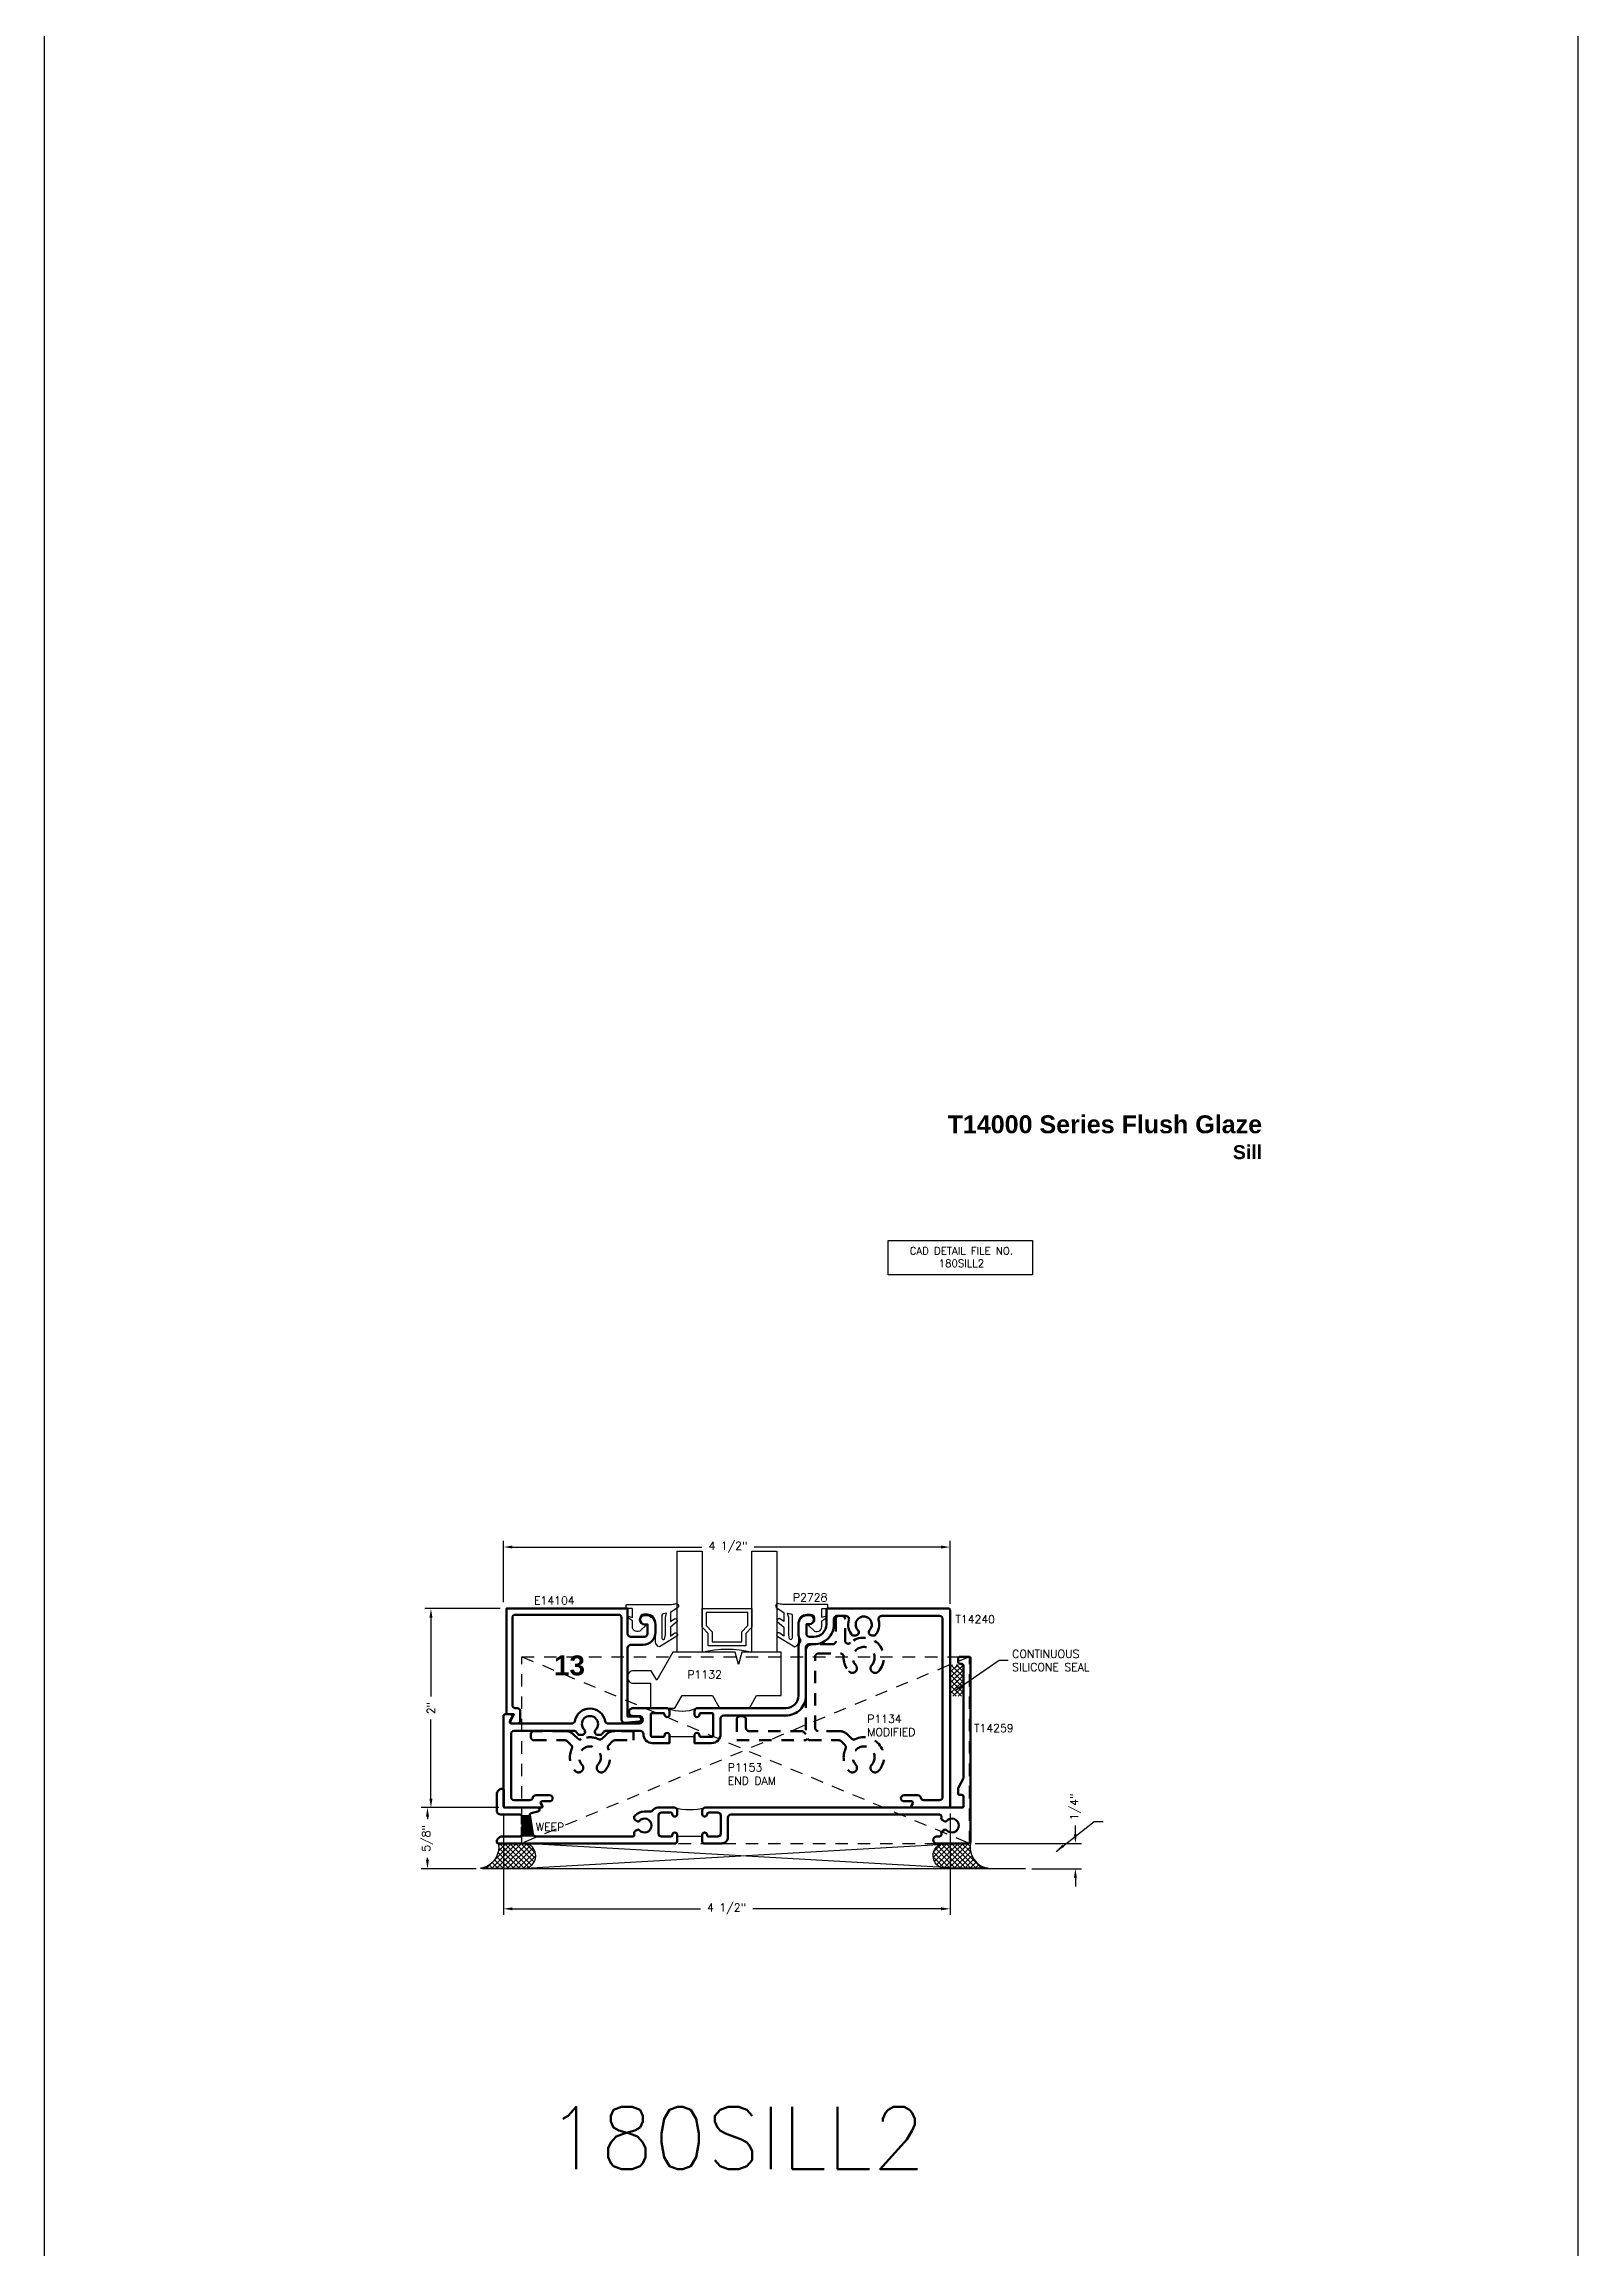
# Model space of a CAD drawing. Extents: x 0 to 139, y -15 to 75.
# Drawn here: x 108.1 to 123.5, y 30.6 to 52.74 of the extents above; entities that cross this region are included whole.
import ezdxf

# ---------------------------------------------------------------- set-up
doc = ezdxf.new("R2010")
doc.units = 0
doc.header["$MEASUREMENT"] = 0
doc.header["$PDMODE"] = 3
doc.linetypes.add('HIDDEN2', pattern=[0.1875, 0.125, -0.0625])
doc.layers.get('DEFPOINTS').update_dxf_attribs({"linetype": 'CONTINUOUS'})
for name, color, linetype in [('R-ANNO-DIMS', 3, 'CONTINUOUS'), ('R-ANNO-TEXT', 6, 'CONTINUOUS'), ('R-Det1', 4, 'CONTINUOUS'), ('R-Det2', 2, 'CONTINUOUS'), ('R-DET3', 5, 'CONTINUOUS'), ('R-OTLN', 1, 'CONTINUOUS'), ('R-PAT1', 5, 'CONTINUOUS'), ('TITLE', 7, 'CONTINUOUS')]:
    doc.layers.add(name, color=color, linetype=linetype)
doc.styles.get("Standard").update_dxf_attribs({"font": 'simplex'})
doc.dimstyles.new('1X', dxfattribs={"dimtxt": 0.08, "dimasz": 0.09, "dimexe": 0.0625, "dimexo": 0.0625, "dimgap": 0.062, "dimtad": 0, "dimdec": 5, "dimzin": 4, "dimdsep": 46, "dimlunit": 5, "dimtxsty": 'Standard', "dimcen": 0, "dimclrd": 256, "dimclre": 256, "dimclrt": 256, "dimadec": 0, "dimazin": 1, "dimtfac": 1, "dimtdec": 5, "dimtofl": 0, "dimtmove": 0, "dimatfit": 3, "dimfxl": 1, "dimfrac": 2, "dimtolj": 1, "dimtzin": 4, "dimarcsym": 0})
doc.dimstyles.new('1X$0', dxfattribs={"dimtxt": 0.08, "dimasz": 0.09, "dimexe": 0.0625, "dimexo": 0.0625, "dimgap": 0.062, "dimtad": 0, "dimdec": 5, "dimzin": 4, "dimdsep": 46, "dimlunit": 5, "dimtxsty": 'Standard', "dimcen": 0, "dimclrd": 256, "dimclre": 256, "dimclrt": 256, "dimadec": 0, "dimazin": 1, "dimtfac": 1, "dimtdec": 5, "dimtofl": 0, "dimtmove": 0, "dimatfit": 3, "dimfxl": 1, "dimfrac": 2, "dimtolj": 1, "dimtzin": 4, "dimarcsym": 0})

# ---------------------------------------------------------------- blocks, each defined once
blk = doc.blocks.new('*D154')
at = {"layer": 'DEFPOINTS', "color": 0}
for p in [(112.71, 37.643), (112.71, 37.025), (117.195, 37.011)]:
    blk.add_point(p, dxfattribs=at)
at = {"layer": 'R-ANNO-DIMS', "lineweight": -2}
for p, q in [((112.71, 37.088), (112.71, 37.706)), ((112.8, 37.643), (114.703, 37.643)), ((117.105, 37.643), (115.227, 37.643)), ((117.195, 37.073), (117.195, 37.706))]:
    blk.add_line(p, q, dxfattribs=at)
at = {"layer": 'R-ANNO-DIMS'}
for points in [[(112.8, 37.658), (112.8, 37.628), (112.71, 37.643)], [(117.105, 37.658), (117.105, 37.628), (117.195, 37.643)]]:
    blk.add_solid(points, dxfattribs=at)
at = {"layer": 'R-ANNO-DIMS', "insert": (114.965, 37.643), "char_height": 0.08, "attachment_point": 5}
blk.add_mtext('\\A1;4 1/2"', dxfattribs=at)
blk = doc.blocks.new('*D157')
at = {"layer": 'DEFPOINTS', "color": 0}
for p in [(111.981, 37.025), (112.739, 37.025), (112.725, 35.026)]:
    blk.add_point(p, dxfattribs=at)
at = {"layer": 'R-ANNO-DIMS', "lineweight": -2}
for p, q in [((112.676, 37.025), (111.918, 37.025)), ((111.981, 36.935), (111.981, 36.141)), ((111.981, 35.116), (111.981, 35.91)), ((112.663, 35.026), (111.918, 35.026))]:
    blk.add_line(p, q, dxfattribs=at)
at = {"layer": 'R-ANNO-DIMS'}
for points in [[(111.966, 36.935), (111.996, 36.935), (111.981, 37.025)], [(111.966, 35.116), (111.996, 35.116), (111.981, 35.026)]]:
    blk.add_solid(points, dxfattribs=at)
at = {"layer": 'R-ANNO-DIMS', "insert": (111.981, 36.025), "char_height": 0.08, "attachment_point": 5, "rotation": 90}
blk.add_mtext('\\A1;2"', dxfattribs=at)
blk = doc.blocks.new('P2728 gasket')
at = {"layer": 'R-Det2'}
blk.add_lwpolyline([(86.461, 33.362), (86.567, 33.537, 0.301952), (86.52, 33.577), (86.32, 33.577, -0.414214), (86.24, 33.657), (86.24, 33.695, -0.388879), (86.276, 33.735), (86.292, 33.736, -0.440011), (86.336, 33.696), (86.336, 33.682, 0.668179), (86.353, 33.675), (86.401, 33.724, 0.668179), (86.366, 33.809), (86.307, 33.809), (86.279, 33.849, 0.836323), (86.264, 33.842), (86.273, 33.809), (86.189, 33.809, -0.414214), (86.183, 33.815), (86.183, 33.865, 0.414214), (86.177, 33.871), (86.149, 33.871, 0.414214), (86.143, 33.865), (86.143, 33.427, -0.083245), (86.135, 33.378), (86.135, 33.378)], format="xyb", dxfattribs=at)
at = {"layer": 'R-Det2', "lineweight": 25}
blk.add_lwpolyline([(86.235, 33.499, -0.372312), (86.249, 33.512), (86.48, 33.512, -0.668179), (86.49, 33.486), (86.448, 33.478), (86.274, 33.478), (86.23, 33.465)], format="xyb", close=True, dxfattribs=at)
at = {"layer": 'R-Det2'}
for points in [[(86.174, 33.352), (86.223, 33.426), (86.314, 33.426), (86.283, 33.384)], [(86.313, 33.359), (86.371, 33.426), (86.462, 33.426), (86.431, 33.388)]]:
    blk.add_lwpolyline(points, dxfattribs=at)
at = {"layer": 'R-Det2', "ltscale": 0.1}
for centre, radius, start, end in [((86.157, 33.369), 0.0237, 157.7655, 314.5007), ((86.313, 33.388), 0.0297, 188.4603, 270), ((86.446, 33.375), 0.0199, 139.7022, 319.7022)]:
    blk.add_arc(centre, radius, start, end, dxfattribs=at)
blk = doc.blocks.new('*D155')
at = {"layer": 'DEFPOINTS', "color": 0}
for p in [(112.71, 35.029), (117.195, 35.029), (117.195, 34.009)]:
    blk.add_point(p, dxfattribs=at)
at = {"layer": 'R-ANNO-DIMS', "lineweight": -2}
for p, q in [((112.71, 34.966), (112.71, 33.947)), ((117.195, 34.966), (117.195, 33.947)), ((112.8, 34.009), (114.689, 34.009)), ((117.105, 34.009), (115.213, 34.009))]:
    blk.add_line(p, q, dxfattribs=at)
at = {"layer": 'R-ANNO-DIMS'}
for points in [[(112.8, 34.024), (112.8, 33.994), (112.71, 34.009)], [(117.105, 34.024), (117.105, 33.994), (117.195, 34.009)]]:
    blk.add_solid(points, dxfattribs=at)
at = {"layer": 'R-ANNO-DIMS', "insert": (114.951, 34.009), "char_height": 0.08, "attachment_point": 5}
blk.add_mtext('\\A1;4 1/2"', dxfattribs=at)
blk = doc.blocks.new('*D158')
at = {"layer": 'DEFPOINTS', "color": 0}
for p in [(111.946, 35.026), (112.587, 35.026), (112.498, 34.412)]:
    blk.add_point(p, dxfattribs=at)
at = {"layer": 'R-ANNO-DIMS', "lineweight": -2}
for p, q in [((112.525, 35.026), (111.884, 35.026)), ((111.946, 34.936), (111.946, 34.911)), ((112.435, 34.412), (111.884, 34.412)), ((111.946, 34.502), (111.946, 34.52))]:
    blk.add_line(p, q, dxfattribs=at)
at = {"layer": 'R-ANNO-DIMS'}
for points in [[(111.931, 34.936), (111.961, 34.936), (111.946, 35.026)], [(111.931, 34.502), (111.961, 34.502), (111.946, 34.412)]]:
    blk.add_solid(points, dxfattribs=at)
at = {"layer": 'R-ANNO-DIMS', "insert": (111.946, 34.716), "char_height": 0.08, "attachment_point": 5, "rotation": 90}
blk.add_mtext('\\A1;5/8"', dxfattribs=at)
blk = doc.blocks.new('*D156')
at = {"layer": 'DEFPOINTS', "color": 0}
for p in [(117.386, 34.666), (118.454, 34.666), (117.954, 34.412)]:
    blk.add_point(p, dxfattribs=at)
at = {"layer": 'R-ANNO-DIMS', "linetype": 'ByBlock', "lineweight": -2}
for p, q in [((118.454, 34.756), (118.454, 34.846)), ((117.448, 34.666), (118.516, 34.666)), ((118.016, 34.412), (118.516, 34.412)), ((118.454, 34.322), (118.454, 34.232))]:
    blk.add_line(p, q, dxfattribs=at)
at = {"layer": 'R-ANNO-DIMS'}
for points in [[(118.439, 34.756), (118.469, 34.756), (118.454, 34.666)], [(118.439, 34.322), (118.469, 34.322), (118.454, 34.412)]]:
    blk.add_solid(points, dxfattribs=at)
at = {"layer": 'R-ANNO-DIMS', "insert": (118.454, 35.033), "char_height": 0.08, "attachment_point": 5, "rotation": 90}
blk.add_mtext('\\A1;1/4"', dxfattribs=at)
blk = doc.blocks.new('P1153')
at = {"layer": 'R-DET3', "linetype": 'HIDDEN2'}
for p, q in [((150.972, 34.469), (155.472, 32.594)), ((155.47, 34.469), (150.972, 32.594)), ((150.972, 32.594), (150.972, 34.469)), ((150.972, 34.468), (155.467, 34.468)), ((155.47, 32.595), (155.47, 34.47)), ((150.972, 32.594), (155.472, 32.594))]:
    blk.add_line(p, q, dxfattribs=at)

msp = doc.modelspace()

# ---------------------------------------------------------------- hatches: boundary and pattern name
at = {"layer": 'R-PAT1'}
h = msp.add_hatch(dxfattribs=at)
h.set_pattern_fill('ANSI37', color=256, scale=0.3, style=0)
h.set_pattern_definition([(45, (110.42397, 33.111716), (-0.0265165, 0.0265165), []), (135, (110.42397, 33.111716), (-0.0265165, -0.0265165), [])])
h.paths.add_polyline_path([(117.2743262, 36.1446603), (117.1977217, 36.1446603), (117.1977217, 36.4612149), (117.2743262, 36.4612149)])
edge = h.paths.add_edge_path()
edge.add_line((117.2743262, 36.1446603), (117.1977217, 36.1446603))
h = msp.add_hatch(dxfattribs=at)
h.set_pattern_fill('ANSI37', color=256, scale=0.3, style=0)
h.set_pattern_definition([(45, (110.479664, 33.11092), (-0.0265165, 0.0265165), []), (135, (110.479664, 33.11092), (-0.0265165, -0.0265165), [])])
h.paths.add_polyline_path([(117.3300217, 36.1438648), (117.2534173, 36.1438648), (117.2534173, 36.4604195), (117.3300217, 36.4604195)])
edge = h.paths.add_edge_path()
edge.add_line((117.3300217, 36.1438648), (117.2534173, 36.1438648))
h = msp.add_hatch(color=256, dxfattribs=at)
edge = h.paths.add_edge_path()
edge.add_line((112.8930119, 34.8650733), (112.8930119, 34.9377126))
edge.add_arc((112.8780119, 34.9377126), 0.015, 0.00000007, 61.04497582)
edge.add_arc((112.8857578, 34.9517126), 0.001, 90, 241.04497576, ccw=False)
edge.add_line((112.8857578, 34.9527126), (112.973692, 34.9527126))
edge.add_arc((112.973692, 34.9517126), 0.001, -0.87114697, 89.99999943, ccw=False)
edge.add_arc((112.9896901, 34.9514694), 0.015, 179.1288536, 188.70564744)
edge.add_line((112.974863, 34.949199), (113.0039835, 34.7590205))
edge.add_arc((113.0346264, 34.7637126), 0.031, 188.70564744, 249.63586525)
edge.add_arc((113.0234909, 34.7337126), 0.001, -89.99999994, 69.63586531, ccw=False)
edge.add_line((113.0234909, 34.7327126), (112.8857578, 34.7327126))
edge.add_arc((112.8857578, 34.7337126), 0.001, 118.95502424, 270, ccw=False)
edge.add_arc((112.8780119, 34.7477126), 0.015, 298.95502418, 359.99999993)
edge.add_line((112.8930119, 34.7477126), (112.8930119, 34.820352))
edge.add_arc((112.9080119, 34.820352), 0.015, 131.8103149, 180, ccw=False)
edge.add_arc((112.8880119, 34.8427126), 0.015, 311.8103149, 408.1896851)
edge.add_arc((112.9080119, 34.8650733), 0.015, 180, 228.1896851, ccw=False)
h = msp.add_hatch(dxfattribs=at)
h.set_pattern_fill('ANSI37', color=256, scale=0.3, style=0)
h.set_pattern_definition([(45, (110.129655, 33.121214), (-0.0265165, 0.0265165), []), (135, (110.129655, 33.121214), (-0.0265165, -0.0265165), [])])
edge = h.paths.add_edge_path()
edge.add_line((112.4799909, 34.4158495), (112.9086343, 34.4158495))
edge.add_arc((112.9086343, 34.5416252), 0.1257757, 270.0000074, 447.46272372)
edge.add_line((112.9142023, 34.6672776), (112.6580119, 34.6657126))
edge.add_arc((112.447514, 34.6273376), 0.2139673, -81.2696477, 10.33190092, ccw=False)
h = msp.add_hatch(dxfattribs=at)
h.set_pattern_fill('ANSI37', color=256, scale=0.3, style=0)
h.set_pattern_definition([(45, (110.479664, 33.121214), (-0.0265165, 0.0265165), []), (135, (110.479664, 33.121214), (-0.0265165, -0.0265165), [])])
edge = h.paths.add_edge_path()
edge.add_line((117.578561, 34.4158495), (117.1499176, 34.4158495))
edge.add_arc((117.1499176, 34.5416252), 0.1257757, 92.53727628, 269.9999926, ccw=False)
edge.add_line((117.1443496, 34.6672776), (117.4005401, 34.6657126))
edge.add_arc((117.6110379, 34.6273376), 0.2139673, 169.66809908, 261.2696477)

# ---------------------------------------------------------------- linework, layer by layer
at = {"layer": 'R-ANNO-TEXT'}
msp.add_lwpolyline([(116.5723893, 40.7209337), (118.0238692, 40.7209337), (118.0238692, 40.3788708), (116.5723893, 40.3788708)], close=True, dxfattribs=at)
at = {"layer": 'R-Det1', "color": 5}
msp.add_line((112.4978621, 34.412462), (117.9538621, 34.412462), dxfattribs=at)
at = {"layer": 'R-Det1', "lineweight": 50}
for points in [[(114.1116319, 36.6612136, 0.4144), (114.2366319, 36.7862136), (114.2366319, 36.8662136, 0.4139789032), (114.1436319, 36.9592136), (114.1271319, 36.9592136, 1), (114.1271319, 36.8662136), (114.1566319, 36.8662136), (114.1566319, 36.7722136, -0.4129032258), (114.1256319, 36.7412136), (113.9866319, 36.7412136, -0.4129032258), (113.9556319, 36.7722136), (113.9556319, 37.0252136), (112.7385319, 37.0252136), (112.7385319, 35.9632136), (112.8135319, 35.9632136), (112.7809319, 35.8928136, 0.5484584395), (112.7955319, 35.8702136), (112.8485319, 35.8702136, 0.4133333333), (112.8785319, 35.9002136), (112.8785319, 35.9632136), (112.8785319, 35.9942136, 0.4129032258), (112.8475319, 36.0252136), (112.8285319, 36.0252136, -0.4133333333), (112.7985319, 36.0552136), (112.7985319, 36.9322136, -0.4129032258), (112.8295319, 36.9632136), (113.8646319, 36.9632136, -0.4129032258), (113.8956319, 36.9322136), (113.8956319, 35.9090136, 0.4379270187), (113.9291319, 35.8781136), (114.0694319, 35.8893136, 0.963981017), (114.0675319, 35.9392136), (113.9556319, 35.9392136), (113.9556319, 36.6302136, -0.4129032258), (113.9866319, 36.6612136), (114.1116319, 36.6612136)], [(114.7050446, 34.7357126), (114.7050446, 34.6807126), (114.7200446, 34.6657126), (114.9010446, 34.6657126, 0.4142135624), (114.9630446, 34.7277126), (114.9630446, 34.9247126, -0.4142135624), (114.9940446, 34.9557126), (117.0883864, 34.9557126, -0.4791776784), (117.107919, 34.9314143, 0.3269025534), (117.1226946, 34.897905), (117.1407159, 34.8875004, 0.3624762266), (117.1596555, 34.8907884, -2.7339006994), (117.1594667, 34.8004567, 0.3636585422), (117.1404867, 34.8037926), (117.1224299, 34.7933675, 0.3260540704), (117.1076341, 34.7599511, -0.4782352127), (117.0880883, 34.7357126), (117.0605401, 34.7357126, 1), (117.0605401, 34.6657126), (117.3855401, 34.6657126, 0.4142135624), (117.4005401, 34.6807126), (117.4005401, 36.5257126, 0.4142135624), (117.3855401, 36.5407126), (117.2955401, 36.5407126, 0.4142135624), (117.2755401, 36.5207126), (117.2755401, 36.4903642, 0.4142135624), (117.2955401, 36.4703642), (117.3105401, 36.4703642, -0.4142135624), (117.3305401, 36.4503642), (117.3305401, 35.3233344, -0.1316524976), (117.3278606, 35.3133344), (117.2782196, 35.2273537, 0.1316524976), (117.2755401, 35.2173537), (117.2755401, 35.1677126, 0.4142135624), (117.2905401, 35.1527126), (117.3155401, 35.1527126, -0.4142135624), (117.3305401, 35.1377126), (117.3305401, 35.0407126, -0.4142135624), (117.3155401, 35.0257126), (114.7360446, 35.0257126, 0.4142135624), (114.7050446, 34.9947126), (114.7050446, 34.9607126, 0.4142135624), (114.7300446, 34.9357126, 0.4142135624), (114.7550446, 34.9607126, -0.4142135624), (114.7700446, 34.9757126), (114.8620446, 34.9757126, -0.4142135624), (114.8930446, 34.9447126), (114.8930446, 34.7667126, -0.4142135624), (114.8620446, 34.7357126), (114.7700446, 34.7357126, -0.4142135624), (114.7550446, 34.7507126, 0.4142135624), (114.7300446, 34.7757126, 0.4142135624), (114.7050446, 34.7507126)], [(114.4550446, 34.7357126), (114.4550446, 34.7507126, 0.4142135624), (114.4300446, 34.7757126, 0.4142135624), (114.4050446, 34.7507126, -0.4142135624), (114.3900446, 34.7357126), (114.2980446, 34.7357126, -0.4142135624), (114.2670446, 34.7667126), (114.2670446, 34.9447126, -0.4142135624), (114.2980446, 34.9757126), (114.3900446, 34.9757126, -0.4142135624), (114.4050446, 34.9607126, 0.4142135624), (114.4300446, 34.9357126, 0.4142135624), (114.4550446, 34.9607126), (114.4550446, 34.9947126, 0.4142135624), (114.4240446, 35.0257126), (114.2590446, 35.0257126, 0.2643693156), (114.2057703, 34.9954279, -0.2643693156), (114.1885851, 34.9856586), (114.1270446, 34.9856586, 0.1915114353), (114.0309125, 34.9474359, 0.5020398469), (114.0366989, 34.8980527), (114.0547202, 34.8876481, 0.3624762266), (114.0736598, 34.8909362, -2.7339006994), (114.0734711, 34.8006044, 0.3636585422), (114.054491, 34.8039403), (114.0344011, 34.7923414), (114.0364808, 34.7936424, 0.3670284037), (114.0228087, 34.755936, -0.5226700084), (114.0087476, 34.7357126), (113.0346264, 34.7357126, -0.3703793277), (113.0039835, 34.7620205), (112.974863, 34.952199, -0.3873357555), (112.986058, 34.969023), (113.0553168, 34.9863078, 0.88462431), (113.050474, 35.0257126), (112.7280119, 35.0257126, -0.4142135624), (112.7130119, 35.0407126), (112.7130119, 35.1987126, 0.4142135624), (112.6980119, 35.2137126, 0.4142135624), (112.6430119, 35.1587126), (112.6430119, 34.9907126, 0.4142135624), (112.6780119, 34.9557126), (112.8780119, 34.9557126, -0.4142135624), (112.8930119, 34.9407126), (112.8930119, 34.8680733, 0.2134217653), (112.8980119, 34.856893, -0.4306146857), (112.8986185, 34.835106), (112.8974053, 34.8338928, 0.1989123674), (112.8930119, 34.8232862), (112.8930119, 34.7507126, -0.4142135624), (112.8780119, 34.7357126), (112.6980119, 34.7357126, 0.4142135624), (112.6430119, 34.6807126), (112.6430119, 34.6807126, 0.4142135624), (112.6580119, 34.6657126), (114.4400446, 34.6657126), (114.4550446, 34.6807126)]]:
    msp.add_lwpolyline(points, format="xyb", close=True, dxfattribs=at)
at = {"layer": 'R-Det2'}
msp.add_lwpolyline([(114.7041133, 36.5875238), (114.4541133, 36.5875238), (114.4541133, 37.6016076), (114.7041133, 37.6016076), (114.7041133, 37.0255238), (115.2041133, 37.0255238), (115.2041133, 37.6016076), (115.4541133, 37.6016076), (115.4541133, 36.5875238), (115.2041133, 36.5875238), (115.2041133, 37.0255238), (115.2041133, 36.8375238), (115.1421133, 36.7755238), (115.1421133, 36.6505238), (114.7661133, 36.6505238), (114.7661133, 36.7755238), (114.7041133, 36.8375238), (114.7041133, 37.0255238), (114.7041133, 36.5875238, -0.1233101835), (115.2041133, 36.5875238, 0.8755579354)], format="xyb", dxfattribs=at)
msp.add_lwpolyline([(114.7441133, 36.9855238), (114.7441133, 36.8540924), (114.8061133, 36.7920924), (114.8061133, 36.6905238), (115.1021133, 36.6905238), (115.1021133, 36.7920924), (115.1641133, 36.8540924), (115.1641133, 36.9855238), (114.7441133, 36.9855238)], dxfattribs=at)
at = {"layer": 'R-Det2', "color": 2}
msp.add_lwpolyline([(114.8084544, 36.1505228), (114.8806232, 36.0255228), (115.1803175, 36.0255228), (115.2524863, 36.1505228), (115.4984281, 36.1505228), (115.4984281, 36.5875238), (115.1021169, 36.5875238), (115.0686232, 36.4625238), (115.0351296, 36.5875238), (114.4109908, 36.5875238), (114.2483224, 36.3057738), (114.1941958, 36.3995238), (114.0167015, 36.3995238, 0.4142135624), (113.9547015, 36.3375238), (113.9547015, 36.3365238, 0.4142135624), (114.0167015, 36.2745238), (114.1859281, 36.2745238), (114.1859281, 36.0255228), (114.4306232, 36.0255228), (114.502792, 36.1505228)], format="xyb", close=True, dxfattribs=at)
at = {"layer": 'R-DET3'}
for p, q in [((117.2580217, 34.4157126), (112.9291731, 34.6657126)), ((112.9291731, 34.4157126), (117.2580217, 34.6657126))]:
    msp.add_line(p, q, dxfattribs=at)
at = {"layer": 'R-DET3', "linetype": 'HIDDEN2', "lineweight": 50}
for points in [[(115.8401866, 36.5423771, -0.4142135624), (115.8711866, 36.5733771), (116.0954748, 36.5733771, -0.4289597164), (116.1264359, 36.5408251, 0.2010444958), (116.1794918, 36.3939829, 0.0616447566), (116.1881976, 36.3865881, 0.4311315419), (116.2539903, 36.4022078, 0.3278181232), (116.2479485, 36.4569327, -2.2780811719), (116.4084168, 36.4569327, 0.3278181232), (116.402375, 36.4022078, 0.5062303828), (116.4768735, 36.3939829, 0.956981471), (116.192071, 36.6799696, -0.6516590583), (116.1401826, 36.7028754), (116.1401826, 36.9197126, 0.4142135624), (116.1091826, 36.9507126), (116.0781826, 36.9507126, 0.4142135624), (116.0471826, 36.9197126), (116.0471826, 36.6973771, -0.4142135624), (116.0161826, 36.6663771), (115.8091866, 36.6663771, 0.4142135624), (115.7471866, 36.6043771), (115.7471866, 35.7646748), (115.7171478, 35.7947136), (115.1760726, 35.7947136, -0.4142135624), (115.1450726, 35.8257136), (115.1450726, 35.9117136, 0.4142135624), (115.1140726, 35.9427136), (115.0830726, 35.9427136, 0.4142135624), (115.0520726, 35.9117136), (115.0520726, 35.7017136), (115.7471582, 35.7017136), (115.7621582, 35.7167136), (115.7771582, 35.7017136), (116.0785801, 35.7017136, -0.1989123674), (116.1005004, 35.692634), (116.1399272, 35.6532071, -0.3180460654), (116.1459702, 35.6179057, 0.3065542285), (116.1794918, 35.3939829, 0.5062303828), (116.2539903, 35.4022078, 0.3278181232), (116.2479485, 35.4569327, -2.2780811719), (116.4084168, 35.4569327, 0.3278181232), (116.402375, 35.4022078, 0.5062303828), (116.4768735, 35.3939829, 0.8256018173), (116.2409896, 35.7129251, -0.3180460654), (116.2056881, 35.7189681), (116.1662613, 35.7583949, 0.1989123674), (116.0785801, 35.7947136), (115.8711866, 35.7947136, -0.4142135624), (115.8401866, 35.8257136)], [(112.9851826, 35.7637236), (112.9851826, 35.7327236, 0.4142135624), (113.0161826, 35.7017236), (113.3285701, 35.7017236, -0.1989123674), (113.3504904, 35.692644), (113.3899272, 35.6532071, -0.3180460654), (113.3959702, 35.6179057, 0.3065542285), (113.4294918, 35.3939829, 0.5062303828), (113.5039903, 35.4022078, 0.3278181232), (113.4979485, 35.4569327, -2.2780811719), (113.6584168, 35.4569327, 0.3278181232), (113.652375, 35.4022078, 0.5062303828), (113.7268735, 35.3939829, 0.3065542285), (113.7603951, 35.6179057, -0.3180460654), (113.766438, 35.6532071), (113.8058649, 35.692634, -0.1989123674), (113.8277852, 35.7017136), (114.0165726, 35.7017136), (114.0165726, 35.7947136), (113.8281994, 35.7947136, 0.1989123674), (113.739811, 35.758102), (113.7006771, 35.7189681, -0.3180460654), (113.6653757, 35.7129251, 0.2269397181), (113.4909896, 35.7129251, -0.3180460654), (113.4556881, 35.7189681), (113.4165442, 35.758112, 0.1989123674), (113.3281559, 35.7947236), (113.0161826, 35.7947236, 0.4142135624)]]:
    msp.add_lwpolyline(points, format="xyb", close=True, dxfattribs=at)
at = {"layer": 'R-OTLN', "lineweight": 50}
for points in [[(114.9215726, 35.9507126), (115.5471866, 35.9507126, 0.4142135624), (115.7471866, 36.1507126), (115.7471866, 36.6357126, -0.4142135624), (115.7781866, 36.6667126), (115.8281886, 36.6667126, 0.4142135624), (116.0281886, 36.8667126), (116.0281886, 36.9197126, -0.4142135624), (116.0591886, 36.9507126), (116.1494538, 36.9507126, -0.5046141751), (116.1790826, 36.910595, 0.2746427098), (116.2165807, 36.7557126), (116.2472056, 36.7557126, 0.6751799327), (116.2697527, 36.808615, -2.3463521494), (116.3866128, 36.8086153, 0.6752130473), (116.4091596, 36.7557116), (116.4397844, 36.7557124, 0.2746432207), (116.4772826, 36.910595, -0.5046141751), (116.5069115, 36.9507126), (117.0891886, 36.9507126, -0.4142135624), (117.1201886, 36.9197126), (117.1201886, 35.1317126, -0.4142135624), (117.0891886, 35.1007126), (116.9304482, 35.1007126, -0.3582490687), (116.9000344, 35.1257126, 0.3582490687), (116.8696206, 35.1507126), (116.7331886, 35.1507126, 1), (116.7331886, 35.0887126), (116.8075809, 35.0887126, -0.5773502692), (116.8205713, 35.0662126), (116.8049829, 35.0392126, 0.5773502692), (116.8127771, 35.0257126), (117.1801886, 35.0257126, 0.4142135624), (117.1951886, 35.0407126), (117.1951886, 37.0107126, 0.4142135624), (117.1801886, 37.0257126), (115.9681886, 37.0257126, 0.4142135624), (115.9531886, 37.0107126), (115.9531886, 36.8667126, -0.4142135624), (115.8281886, 36.7417126), (115.7831876, 36.7417126, -0.4142135624), (115.7521876, 36.7727126), (115.7521876, 36.8667116), (115.7816886, 36.8667116, 1), (115.7816886, 36.9597116), (115.7651886, 36.9597126, 0.4177891482), (115.6721877, 36.8668311), (115.6721866, 36.772432), (115.6721897, 36.7739131), (115.6721876, 36.7727126), (115.6721866, 36.7727126, 0.1316524976), (115.6863879, 36.7197126, -0.2679491924), (115.6863879, 36.6887126, 0.1316524976), (115.6721866, 36.6357126), (115.6721866, 36.1507126, -0.4142135624), (115.5471866, 36.0257126), (114.6585726, 36.0257126, 0.4142135624), (114.6275726, 35.9947126), (114.6275726, 35.9607126, 0.4142135624), (114.6525726, 35.9357126, 0.4142135624), (114.6775726, 35.9607126, -0.4142135624), (114.6925726, 35.9757126), (114.8005726, 35.9757126, -0.4142135624), (114.8155726, 35.9607126), (114.8155726, 35.7507126, -0.4142135624), (114.8005726, 35.7357126), (114.6925726, 35.7357126, -0.4142135624), (114.6775726, 35.7507126, 0.4142135624), (114.6525726, 35.7757126, 0.4142135624), (114.6275726, 35.7507126), (114.6275726, 35.6737126), (114.8005726, 35.6737126, 0.4142135624), (114.8905726, 35.7637126), (114.8905726, 35.9197126, -0.4142135624)], [(114.3275726, 35.7507126, -0.4142135624), (114.3125726, 35.7357126), (114.2045726, 35.7357126, -0.4142135624), (114.1895726, 35.7507126), (114.1895726, 35.9607126, -0.4142135624), (114.2045726, 35.9757126), (114.3125726, 35.9757126, -0.4142135624), (114.3275726, 35.9607126, 0.4142135624), (114.3525726, 35.9357126, 0.4142135624), (114.3775726, 35.9607126), (114.3775726, 35.9947126, 0.4142135624), (114.3465726, 36.0257126), (114.0095726, 36.0257126, 0.4142135624), (113.9695726, 35.9857126, 0.4142135624), (114.0095726, 35.9457126), (114.0718231, 35.9457126, -1), (114.0718231, 35.8702136), (113.7615758, 35.8702136, -0.3577911887), (113.7311718, 35.8951643, 0.8206356711), (113.4251935, 35.8951643, -0.3577911887), (113.3947894, 35.8702136), (112.7870236, 35.8702136, -0.5773640241), (112.7740326, 35.8927136), (112.8031886, 35.9432126), (112.7831886, 35.9632136), (112.7251886, 35.9632136, 0.4142135624), (112.7101886, 35.9482136), (112.7101886, 35.0407126, 0.4142135624), (112.7251886, 35.0257126), (113.0926002, 35.0257126, 0.5773502692), (113.1003944, 35.0392126), (113.0848059, 35.0662126, -0.5773502692), (113.0977963, 35.0887126), (113.1721886, 35.0887126, 1), (113.1721886, 35.1507126), (113.0357567, 35.1507126, 0.3582490687), (113.0053428, 35.1257126, -0.3582490687), (112.974929, 35.1007126), (112.8161886, 35.1007126, -0.4142135624), (112.7851886, 35.1317126), (112.7851886, 35.7642136, -0.4142135624), (112.8161886, 35.7952136), (113.4205056, 35.7952136, -0.2562196458), (113.4466462, 35.780877, 0.0516171452), (113.4666092, 35.7557126), (113.4971826, 35.7557126, 0.6757771741), (113.5197828, 35.808613, -2.3476027329), (113.6365825, 35.808613, 0.6757771741), (113.6591826, 35.7557126), (113.6897561, 35.7557126, 0.0516171452), (113.709719, 35.780877, -0.2562196458), (113.7358597, 35.7952136), (114.0835726, 35.7952136, -0.4142135624), (114.1145726, 35.7642136), (114.1145726, 35.7637126, 0.4142135624), (114.2045726, 35.6737126), (114.3775726, 35.6737126), (114.3775726, 35.7507126, 0.4142135624), (114.3525726, 35.7757126, 0.4142135624)]]:
    msp.add_lwpolyline(points, format="xyb", close=True, dxfattribs=at)
at = {"layer": 'R-PAT1'}
msp.add_lwpolyline([(114.1906857, 35.7507126), (114.1906857, 35.9607126, -0.4142135624), (114.2056857, 35.9757126), (114.3136857, 35.9757126, -0.4142135624), (114.3286857, 35.9607126, 0.4142135624), (114.3536857, 35.9357126, 0.4142135624), (114.3786857, 35.9607126), (114.3786857, 35.9947126, 0.3026074371), (114.3596264, 36.0233207, 0.2003205128), (114.647745, 36.0233207, 0.3026074371), (114.6286857, 35.9947126), (114.6286857, 35.9607126, 0.4142135624), (114.6536857, 35.9357126, 0.4142135624), (114.6786857, 35.9607126, -0.4142135624), (114.6936857, 35.9757126), (114.8016857, 35.9757126, -0.4142135624), (114.8166857, 35.9607126), (114.8166857, 35.7507126, -0.4142135624), (114.8016857, 35.7357126), (114.6936857, 35.7357126, -0.4142135624), (114.6786857, 35.7507126, 0.4142135624), (114.6536857, 35.7757126, 0.4142135624), (114.6286857, 35.7507126), (114.6286857, 35.7357126), (114.3786857, 35.7357126), (114.3786857, 35.7507126, 0.4142135624), (114.3536857, 35.7757126, 0.4142135624), (114.3286857, 35.7507126, -0.4142135624), (114.3136857, 35.7357126), (114.2056857, 35.7357126, -0.4142135624)], format="xyb", close=True, dxfattribs=at)
for points in [[(114.7360446, 35.0257126), (114.7360446, 35.0257126, 0.4142135624), (114.7050446, 34.9947126), (114.7050446, 34.9607126, 1), (114.7550446, 34.9607126, -0.4142135624), (114.7700446, 34.9757126), (114.8780446, 34.9757126, -0.4142135624), (114.8930446, 34.9607126), (114.8930446, 34.7507126, -0.4142135624), (114.8780446, 34.7357126), (114.7700446, 34.7357126, -0.4142135624), (114.7550446, 34.7507126, 1), (114.7050446, 34.7507126), (114.7050446, 34.7357126), (114.4550446, 34.7357126), (114.4550446, 34.7507126, 1), (114.4050446, 34.7507126, -0.4142135624), (114.3900446, 34.7357126), (114.2820446, 34.7357126, -0.4142135624), (114.2670446, 34.7507126), (114.2670446, 34.9607126, -0.4142135624), (114.2820446, 34.9757126), (114.3900446, 34.9757126, -0.4142135624), (114.4050446, 34.9607126, 1), (114.4550446, 34.9607126), (114.4550446, 34.9947126, 0.4142135624), (114.4240446, 35.0257126), (114.4240446, 35.0257126), (114.4240446, 35.0257126, 0.1298789824), (114.7360442, 35.0257126)], [(112.4799909, 34.4158495), (112.9086343, 34.4158495, 0.9780995873), (112.9142023, 34.6672776), (112.6580119, 34.6657126, -0.4224245011), (112.4799909, 34.4158495, -1.1845073301)], [(117.578561, 34.4158495), (117.1499176, 34.4158495, -0.9780995873), (117.1443496, 34.6672776), (117.4005401, 34.6657126, 0.4224245011), (117.578561, 34.4158495, 1.1845073301)]]:
    msp.add_lwpolyline(points, format="xyb", dxfattribs=at)
at = {"layer": 'TITLE'}
for p, q in [((108.0951115, 74.8789502), (108.0951115, -0.1210498)), ((123.501556, 74.8789502), (123.501556, -0.1210498))]:
    msp.add_line(p, q, dxfattribs=at)

# ---------------------------------------------------------------- block references
at = {"layer": 'R-Det2', "xscale": -1, "rotation": 90}
msp.add_blockref('P2728 gasket', (147.8132975, 123.2085667), dxfattribs=at)
at = {"layer": 'R-Det2', "rotation": 270}
msp.add_blockref('P2728 gasket', (82.0979664, 123.2085667), dxfattribs=at)
at = {"layer": 'R-OTLN'}
msp.add_blockref('P1153', (-38.0788635, 2.0726999), dxfattribs=at)

# ---------------------------------------------------------------- texts
at = {"layer": 'R-ANNO-TEXT'}
for s, insert, char_height, width, attachment_point in [('CAD DETAIL FILE NO.\\P180SILL2', (117.3090715, 40.6553509), 0.075, 1.875, 2), ('{\\fArial|b1|i0|c0|p34;13}', (113.2171252, 36.5541949, 6.2106922), 0.2, 7.44, 1)]:
    msp.add_mtext(s, dxfattribs=dict(at, insert=insert, char_height=char_height, width=width, attachment_point=attachment_point))
at = {"layer": 'R-ANNO-TEXT', "char_height": 0.08}
for s, insert, attachment_point in [('E14104', (113.4245534, 37.1063368), 6), ('P2728', (115.616924, 37.1369761), 4), ('\\A1;T14240', (117.6466974, 36.9171714), 6), ('CONTINUOUS \\PSILICONE SEAL', (117.819089, 36.5031647), 4), ('\\A1;P1132', (114.9029816, 36.3627215), 6), ('P1134\\PMODIFIED', (116.3632465, 35.8504812), 4), ('T14259', (117.8341605, 35.8245996), 6), ('\\A1;P1153\\PEND DAM', (114.9622211, 35.3625617), 4), ('\\A1;WEEP', (113.3192965, 34.8313179), 6)]:
    msp.add_mtext(s, dxfattribs=dict(at, insert=insert, attachment_point=attachment_point))
at = {"layer": 'TITLE'}
msp.add_text('180SILL2', height=0.625, dxfattribs=at).set_placement((113.1446016, 31.3948761))
at = {"layer": 'TITLE', "insert": (120.3290353, 41.9797334, 6.2106922), "char_height": 0.18, "width": 7.44, "attachment_point": 3}
msp.add_mtext('{\\fArial|b1|i0|c0|p34;T14000 Series Flush Glaze\\P\\H0.7778x;Sill}', dxfattribs=at)

# ---------------------------------------------------------------- dimensions: what is measured, and where the dimension line sits
at = {"layer": 'R-ANNO-DIMS'}
for base, p1, p2, angle, picture, middle in [((112.7101886, 37.6431968), (117.1951886, 37.0107126), (112.7101886, 37.0252136), 180, '*D154', (114.9653943, 37.6431968)), ((111.9463381, 35.0257126), (112.4978621, 34.412462), (112.5872217, 35.0257126), 90, '*D158', (111.9463381, 34.7156637))]:
    dim = msp.add_linear_dim(base=base, p1=p1, p2=p2, angle=angle, dimstyle='1X', override={"dimpost": '"'}, dxfattribs=at)
    dim.commit()
    dim.dimension.update_dxf_attribs({"geometry": picture, "text_midpoint": middle, "dimtype": 160})
for base, p1, p2, dimstyle, override, picture, middle in [((111.9809649, 37.0252136), (112.7251886, 35.0257126), (112.7385319, 37.0252136), '1X', {"dimpost": '"'}, '*D157', (111.9809649, 36.0254631)), ((118.4538631, 34.6657126), (117.9538621, 34.412462), (117.3855401, 34.6657126), '1X$0', {"dimpost": '<>"', "dimarcsym": 1}, '*D156', (118.4538631, 35.0334269))]:
    dim = msp.add_linear_dim(base=base, p1=p1, p2=p2, angle=90, dimstyle=dimstyle, override=override, dxfattribs=at)
    dim.commit()
    dim.dimension.update_dxf_attribs({"geometry": picture, "text_midpoint": middle})
dim = msp.add_linear_dim(base=(117.1951886, 34.0094039), p1=(112.7101886, 35.0287126), p2=(117.1951886, 35.0287126), dimstyle='1X', override={"dimpost": '"'}, dxfattribs=at)
dim.commit()
dim.dimension.update_dxf_attribs({"geometry": '*D155', "text_midpoint": (114.9510942, 34.0094039), "dimtype": 160})

# ---------------------------------------------------------------- leaders
at = {"layer": 'R-ANNO-TEXT', "annotation_type": 0, "has_hookline": 1, "hookline_direction": 0}
for points in [[(117.2455891, 36.2027545), (117.6877838, 36.5067147), (117.7777838, 36.5067147)], [(118.260908, 34.5861716), (118.6431097, 34.8870399), (118.7331097, 34.8870399)]]:
    msp.add_leader(points, dimstyle='1X', dxfattribs=at)

doc.saveas('drawing.dxf')
